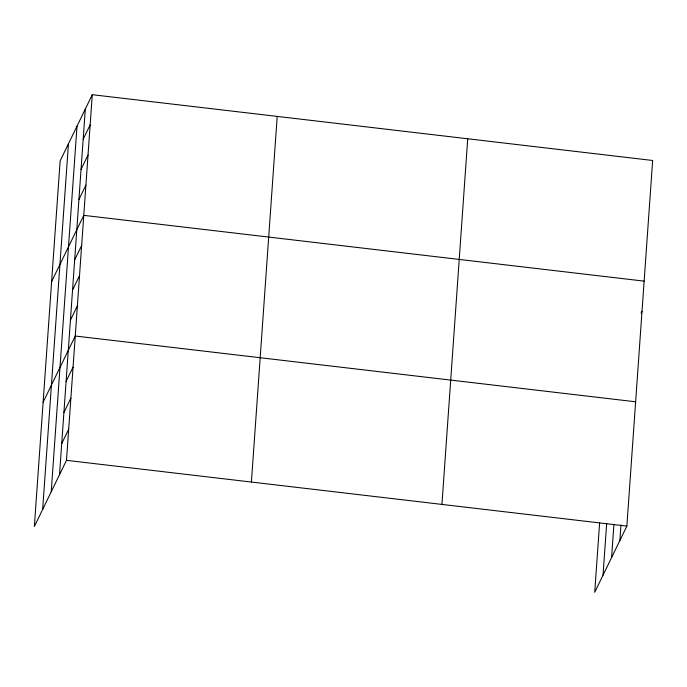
<?xml version="1.0" encoding="UTF-8"?>
<svg xmlns="http://www.w3.org/2000/svg" width="687" height="687" viewBox="0 0 687 687"><rect width="100%" height="100%" fill="white"/><g stroke="black" fill="none" stroke-linecap="round" stroke-linejoin="round"><path stroke-width="1.03" d="M42.654 509.419L68.442 143.789M51.216 491.798L77.004 126.159M59.52 474.691L85.308 109.061M92.281 94.703L60.138 160.887L34.35 526.525L66.493 460.342L92.281 94.703L652.65 160.475L626.862 526.113L594.719 592.297L599.614 522.893M251.408 482.042L277.204 116.404M441.939 504.404L467.727 138.765M603.023 575.191L606.681 523.4M611.585 557.569L613.92 524.421M619.889 540.471L620.988 524.928M83.179 139.221L90.152 124.862M81.049 169.388L88.022 155.03M78.928 199.556L85.892 185.198M51.628 281.55L83.771 215.357L644.14 281.138M74.668 259.884L81.641 245.525M72.539 290.051L79.512 275.693M70.418 320.211L77.382 305.852M43.118 402.213L75.261 336.02L635.63 401.792M66.089 381.457L73.062 367.098M63.9 412.535L70.873 398.177M61.71 443.613L68.683 429.255M641.083 313.212L642.01 311.297M66.493 460.342L626.862 526.113"/></g></svg>
